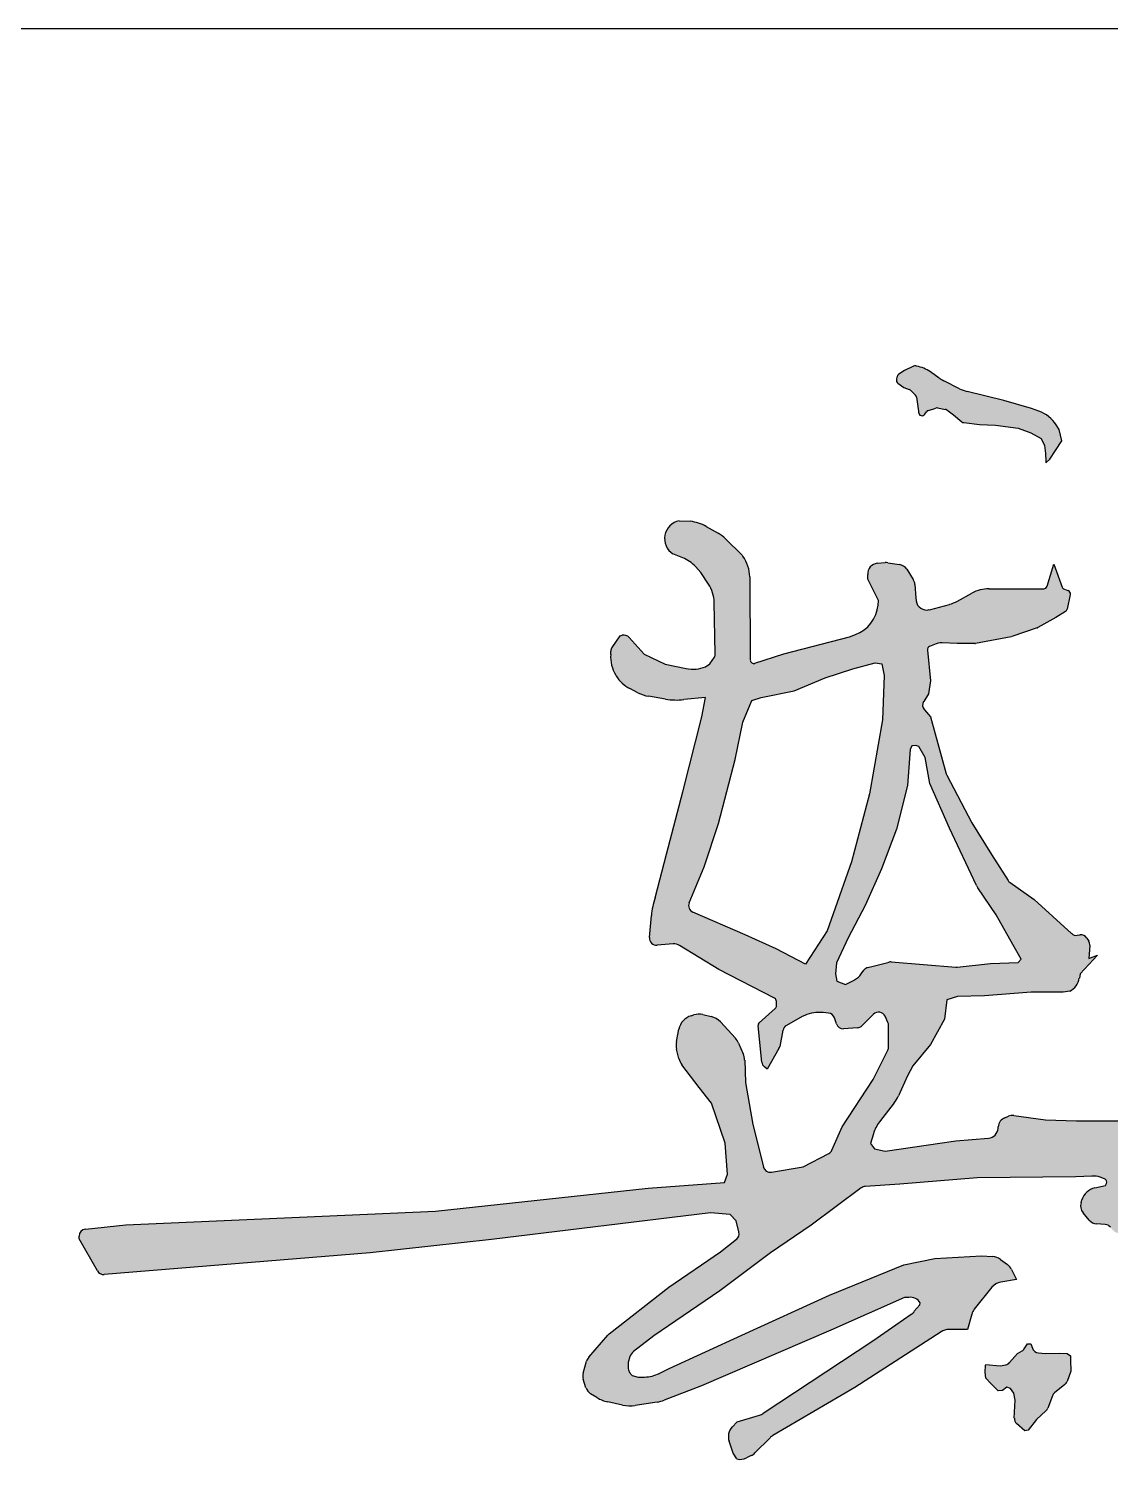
# Model space of a CAD drawing. Extents: x 1680110 to 4798266, y 269661 to 1249705.
# Drawn here: x 2473997 to 2475298, y 615714 to 617435 of the extents above; entities that cross this region are included whole.
import ezdxf

# ---------------------------------------------------------------- set-up
doc = ezdxf.new("R2010")
doc.units = 0
doc.header["$LTSCALE"] = 1000
doc.header["$MEASUREMENT"] = 0
doc.layers.add('图框', color=4, linetype='Continuous')
doc.layers.add('签名', color=7, linetype='Continuous')

msp = doc.modelspace()

# ---------------------------------------------------------------- hatches: boundary and pattern name
at = {"layer": '签名'}
h = msp.add_hatch(color=4, dxfattribs=at)
h.paths.add_polyline_path([(2475159.7, 616958), (2475186.8, 616954.4), (2475201.9, 616948.7), (2475214.4, 616941.9), (2475218.6, 616933.6), (2475219.6, 616923.7), (2475220.1, 616914.8), (2475220.1, 616912.8), (2475224.8, 616916.9), (2475231.6, 616927.3), (2475239.4, 616939.3), (2475236.3, 616952.8), (2475232.6, 616958.3, 0.161293), (2475211.6, 616974.7), (2475202.9, 616977.8), (2475169.6, 616987.7), (2475125.3, 616998.5, -0.055927), (2475116.4, 617001.8), (2475097.4, 617011.3, -0.036786), (2475092, 617014.5), (2475081.4, 617021.9, 0.116967), (2475063.1, 617029.2, 0.125161), (2475061.1, 617028.8), (2475050.1, 617023.8, 0.089225), (2475048.9, 617022.9, -0.045924), (2475049.5, 617023.4), (2475042.9, 617018.9, 0.195275), (2475041.1, 617016.2), (2475040.4, 617012.8, 0.293872), (2475042.1, 617008.5), (2475049.2, 617003.3), (2475056.5, 617000.7), (2475064.4, 616992.9), (2475067, 616974.3, 0.040442), (2475067, 616973.6, 0.74192), (2475074.7, 616971.3), (2475077.4, 616975.2), (2475088.8, 616978.9), (2475100.3, 616976.8), (2475109.2, 616970.5), (2475119.1, 616962, 0.146226), (2475121.4, 616961), (2475140.4, 616958.6)])
h.paths.add_polyline_path([(2475475, 616497.4, -0.224051), (2475483, 616481.1), (2475483.4, 616444.6, 0.252735), (2475493.2, 616426.9), (2475501.9, 616421.3), (2475510.2, 616422.2, 0.405395), (2475529.3, 616444.8), (2475527.9, 616465.7), (2475544, 616470.4), (2475548.6, 616472.7), (2475533, 616481.3), (2475530.2, 616492.8), (2475530.6, 616513.8, 0.116113), (2475528.6, 616523.3), (2475518, 616545.8, 0.062977), (2475515.2, 616550.3), (2475502.8, 616565.2, 0.230474), (2475485.9, 616572.8), (2475470.1, 616572.4), (2475465.1, 616571.1, 0.141943), (2475455, 616565), (2475441.3, 616550.4, 0.175293), (2475435.7, 616537.1), (2475435.5, 616534.4), (2475437.2, 616526.9), (2475438.4, 616526.9)])
h.paths.add_polyline_path([(2475441.5, 616310.5, 0.097987), (2475439.4, 616318.5), (2475433.4, 616331, 0.115547), (2475427.3, 616338.5), (2475404.6, 616356.3), (2475378.8, 616368.7), (2475366.5, 616368.9), (2475355.6, 616362.9), (2475345.6, 616343), (2475354.1, 616326.5, 0.112428), (2475360.3, 616319.3), (2475373, 616309.7), (2475384.2, 616302.6, -0.190711), (2475393.4, 616289.9), (2475402.7, 616253.6, -0.218827), (2475399.5, 616236.2), (2475384.7, 616215), (2475389.3, 616208.2, 0.115033), (2475396.5, 616201.8), (2475409.1, 616194.7, 0.14431), (2475420.8, 616192.1), (2475427.1, 616192.5), (2475434.2, 616208.3, 0.064737), (2475435.9, 616213.5), (2475442.6, 616253.1, 0.042109), (2475442.9, 616256.7), (2475442.9, 616285.6)])
h.paths.add_polyline_path([(2475243.1, 615804.6, 0.133698), (2475245.7, 615808.2), (2475250.2, 615820.5), (2475249.8, 615834), (2475249.8, 615839.1), (2475245.6, 615841.6), (2475236.3, 615842.1), (2475219.1, 615841.8), (2475211.2, 615842.6, -0.296761), (2475204, 615848.4), (2475202.2, 615853.6), (2475198.1, 615853.6), (2475194.2, 615847.6, -0.111035), (2475191.5, 615845), (2475186.1, 615841.6), (2475176.4, 615830.9, -0.159662), (2475171.8, 615828.3), (2475165, 615826.9), (2475147.8, 615828.4), (2475147.6, 615827.5), (2475147.2, 615819.2), (2475148, 615812.2), (2475153.9, 615805.9), (2475162.9, 615796.9), (2475168, 615797.3), (2475173.1, 615801.2), (2475177.4, 615799.7), (2475181.7, 615794.2), (2475183.3, 615785.6), (2475182.2, 615764.2, 0.22558), (2475185, 615757.5), (2475194.7, 615748.8), (2475199, 615749.5), (2475208.8, 615762.5), (2475220.2, 615772.7, 0.121444), (2475222.5, 615776.1), (2475228, 615790.8, -0.134274), (2475230.6, 615794.5)])
h = msp.add_hatch(color=4, dxfattribs=at)
h.paths.add_polyline_path([(2475635.4, 616277.8, -0.231178), (2475637.4, 616281), (2475676, 616304.7), (2475713.1, 616324.3, -0.274551), (2475717.5, 616324), (2475722.4, 616320.7, -0.290357), (2475724.3, 616316.6), (2475720.9, 616293.9, -0.282713), (2475718.1, 616290.5), (2475709.4, 616287.6, 0.12974), (2475691.3, 616275.7), (2475690.2, 616272.8), (2475688.8, 616262.1, 0.07073), (2475689.8, 616250.2), (2475691.3, 616243.3, 0.118418), (2475700.1, 616225.5), (2475729.9, 616189.8), (2475754.7, 616160.8), (2475764, 616149.7, -0.191696), (2475765, 616146.7), (2475764.4, 616136.9, 0.465128), (2475769.1, 616132.4), (2475811.7, 616137), (2475867.1, 616149.4, 0.44834), (2475870.2, 616155), (2475868.8, 616159.2), (2475861.8, 616166.7), (2475857.4, 616172, -0.157491), (2475854.5, 616179.2), (2475854.2, 616183.9, -0.24693), (2475859.1, 616194.7), (2475859.3, 616194.9, 0.440579), (2475860.7, 616213.7), (2475845.8, 616229.5), (2475828.1, 616241.4, -0.170294), (2475823, 616248.2), (2475820.2, 616257.4, -0.102372), (2475819.7, 616262.5), (2475821.2, 616277.3, -0.373734), (2475833.4, 616288.7), (2475833.7, 616288.7, 0.254103), (2475844.2, 616294.9), (2475850.9, 616306.4), (2475852.3, 616304.6), (2475855.2, 616291.6), (2475856, 616288.7, 0.331647), (2475867.8, 616279.1), (2475869.8, 616279), (2475878.5, 616279, 0.263355), (2475889.4, 616285.2), (2475890.2, 616286.4), (2475892.4, 616299.1, -0.184975), (2475897, 616306.9), (2475902.1, 616310.9, -0.149598), (2475909.1, 616313.7), (2475931.6, 616315.4), (2475979.5, 616314.4), (2475996.5, 616309.9), (2476012.9, 616303.4), (2476026.4, 616294.9), (2476043.9, 616275.5), (2476071.5, 616247.5), (2476080.5, 616236.6), (2476082, 616221.6), (2476086.5, 616207.2), (2476091.5, 616155.7), (2476088, 616134.3), (2476069.5, 616132.8), (2476066.5, 616122.8), (2476062.5, 616109.8), (2476047.1, 616095.9), (2476036.6, 616076.9), (2476021.1, 616058.5), (2476010.6, 616055), (2476002.7, 616065.5), (2475996.7, 616069.5), (2475980.2, 616067.5), (2475978.1, 616056.9), (2475955.1, 616051.4), (2475897.2, 616046.9), (2475886.8, 616042.9), (2475896.9, 616014.6), (2475900.9, 615983.5), (2475913.5, 615947.9), (2475965.9, 615837), (2475978.6, 615810.2), (2475979.9, 615786), (2475940.4, 615769.4), (2475919.9, 615782.1), (2475893.1, 615844.6), (2475869.1, 615900.2, 0.119239), (2475857.1, 615916.2), (2475843.3, 615927.5), (2475830.6, 615939), (2475830.9, 615943.4, 0.267055), (2475812.7, 615981.7), (2475800.2, 615990.3), (2475786.2, 616014.4), (2475774.1, 616028.4), (2475772, 616029.9, 0.225942), (2475761.3, 616031.8), (2475739.2, 616025.7, -0.047725), (2475736.8, 616025.3), (2475635.6, 616017.4), (2475562.3, 616015.7), (2475552.5, 616014.2), (2475553.5, 616017.5, -0.302854), (2475564.6, 616026.4), (2475666.7, 616035.4), (2475740, 616046.2, 0.079622), (2475743.8, 616047.4), (2475755.6, 616053.3, 0.447831), (2475758.9, 616065.5), (2475752, 616076.1, 0.101957), (2475749.6, 616078.6), (2475739, 616085.6), (2475711.9, 616082.6), (2475592.4, 616072.6), (2475564.3, 616072.6), (2475531.2, 616067.6), (2475517.1, 616062.5), (2475507.1, 616048.5), (2475506.2, 615936.2, -0.1506), (2475498.6, 615912.3), (2475497, 615910.1), (2475490, 615896.7, -0.07539), (2475482.4, 615886.4), (2475470.3, 615874.3, -0.258442), (2475462.3, 615872), (2475456.8, 615873.3, -0.172364), (2475452, 615876.3), (2475448.1, 615881.4, -0.116492), (2475446.5, 615884.9), (2475442.8, 615903), (2475440, 615979.6, 0.257654), (2475435.8, 615986.6), (2475430.6, 615989.7), (2475429.4, 616000.6, 0.137932), (2475427.7, 616004.9), (2475421.4, 616013.2, -0.130882), (2475419.7, 616017.2), (2475416.8, 616039.3, 0.375873), (2475408.3, 616046.6), (2475372, 616046.6, 0.153785), (2475367.1, 616045.1), (2475341.1, 616026.9), (2475331.1, 616020.7, 0.298099), (2475327.2, 616012.3), (2475328.3, 616009), (2475379.5, 616004.8, -0.449386), (2475383.3, 615999.7), (2475382.7, 615996.7), (2475328.7, 615996.7, 0.210128), (2475322.4, 615993.9), (2475317.2, 615988.3), (2475315, 615987.3, -0.340919), (2475299.9, 615991), (2475297.7, 615993.8, 0.210758), (2475291.6, 615997), (2475281, 615997.7, -0.201903), (2475272.2, 616002.2), (2475264.8, 616011, -0.259318), (2475262.4, 616023.1), (2475263.5, 616026.7, -0.264412), (2475279, 616040.9), (2475291.9, 616043.8), (2475292.9, 616046.1, 0.42547), (2475290.6, 616051.8), (2475285.5, 616053.8, 0.080244), (2475276.3, 616055.1), (2475256, 616054.4), (2475137.4, 616053), (2475044.5, 616045.3), (2475002.7, 616042.6, 0.145884), (2474998.1, 616040.9), (2474938, 615995.9), (2474888.8, 615962.9), (2474828.2, 615917.1), (2474748.7, 615863), (2474724.3, 615844.2, 0.151784), (2474720, 615838), (2474717.7, 615831), (2474717.7, 615825.3, 0.121298), (2474719.2, 615819.4), (2474722.8, 615815.2), (2474730, 615813.3), (2474737.6, 615813.5, 0.108689), (2474755.3, 615817.8), (2474767.3, 615823.7), (2474854.6, 615863.8), (2474959.8, 615911.9), (2475049.2, 615948.3), (2475086.6, 615956.1), (2475142.6, 615959.1), (2475156.1, 615958.3, -0.148728), (2475165.4, 615955), (2475173.8, 615948.7, -0.11645), (2475178.8, 615942.7), (2475184.9, 615930.6), (2475165.9, 615927.6, 0.187953), (2475155.2, 615921.5), (2475134, 615895, 0.102525), (2475130.9, 615888.9), (2475125.9, 615870.6), (2475103.4, 615870.6, 0.144191), (2475094.2, 615867.9), (2474990.2, 615800.9), (2474891.8, 615743.1, 0.063491), (2474888.4, 615740.4), (2474870.3, 615722.3, -0.080592), (2474865.9, 615719.1), (2474860.2, 615716.3, -0.178905), (2474848.5, 615715), (2474844.1, 615722.1), (2474839.3, 615736.2, -0.27945), (2474842.9, 615753.4), (2474848.7, 615759.6), (2474875.8, 615767.8, 0.073381), (2474880.2, 615769.9), (2475011.9, 615856.9), (2475058.1, 615889, 0.06755), (2475061.5, 615892.1), (2475068.5, 615900.5), (2475068.9, 615902.8, 0.305341), (2475055.5, 615909.3), (2475050.2, 615909), (2474961.7, 615869.7), (2474806.2, 615802.8), (2474761.2, 615785.7, -0.052637), (2474752.6, 615783.4), (2474726.4, 615779.4, -0.090596), (2474711.1, 615779.8), (2474693.4, 615783.6, -0.085038), (2474680, 615788.9), (2474672.6, 615793.4, -0.181064), (2474667.1, 615800.4), (2474663.8, 615810.9, -0.147202), (2474663.7, 615818.2), (2474667.8, 615832.5, -0.109427), (2474670.4, 615837.3), (2474693.3, 615863.7, -0.048018), (2474695.1, 615865.4), (2474766.9, 615921.6), (2474828.8, 615963.9), (2474848, 615979.1, 0.298156), (2474851, 615987.9), (2474847.5, 616001.2), (2474840.6, 616009.1), (2474817, 616011), (2474553.3, 615978.7), (2474407.6, 615962.9), (2474087.5, 615936.8, -0.291644), (2474079.5, 615941.1), (2474057.6, 615979.6), (2474057.6, 615982.8, -0.383842), (2474065.2, 615991.2), (2474113.6, 615996.3), (2474486.2, 616013), (2474742, 616040.6), (2474833.5, 616047.5), (2474837.1, 616057.4), (2474834.4, 616094.5), (2474818.2, 616142.9), (2474803.4, 616161.5), (2474782.5, 616188.9, -0.101619), (2474778.8, 616196.6), (2474776.1, 616207.6, -0.109256), (2474775.8, 616216.8), (2474778.7, 616231.6, -0.280752), (2474793.5, 616247.9), (2474796.9, 616248.9, -0.126758), (2474807.5, 616249.3), (2474817.8, 616247, -0.15474), (2474828.9, 616240.5), (2474846.8, 616220.9, -0.081557), (2474850.5, 616215.1), (2474856.2, 616202.2, -0.093443), (2474858, 616194.6), (2474859, 616167.7), (2474867.7, 616117), (2474880.4, 616066.3, 0.390931), (2474890, 616059.9), (2474928.3, 616066.3), (2474959, 616082.2, 0.171134), (2474962.9, 616086.4), (2474975.3, 616114.5), (2475012.4, 616171.4), (2475030.1, 616206.6, 0.116513), (2475031, 616210.4), (2475031, 616236.3, 0.107138), (2475030.2, 616239.8), (2475026.8, 616247.3, 0.523435), (2475013, 616249.8), (2474999, 616235.8, -0.18265), (2474993.5, 616233.4), (2474976.9, 616232.3, -0.340063), (2474968.3, 616238.1), (2474965.9, 616245.3, 0.294066), (2474958.7, 616251), (2474952.2, 616251.7, 0.133568), (2474930.1, 616248.2), (2474927.1, 616246.8), (2474908.2, 616236.3, 0.220074), (2474904, 616230.5), (2474900.1, 616211, -0.080659), (2474899.2, 616208.5), (2474885, 616183.7), (2474881.6, 616186.4, -0.201849), (2474878.5, 616192.2), (2474874.1, 616235.9, -0.240558), (2474875.5, 616239.5), (2474894.7, 616256.6, 0.21433), (2474896.1, 616259.8), (2474896.1, 616265.2, 0.280337), (2474893.8, 616269), (2474826.9, 616303.6), (2474779.7, 616332.4, 0.156534), (2474772.1, 616334.2), (2474752.7, 616332.8, -0.46076), (2474743.6, 616341.9), (2474745.8, 616368.3, -0.064651), (2474750.4, 616389.7), (2474764, 616442.2), (2474783.5, 616517), (2474806.5, 616607.2), (2474811, 616630.6), (2474784.9, 616628, -0.064936), (2474762.9, 616628.6), (2474742.3, 616632, -0.080775), (2474729.4, 616636.3), (2474720, 616641.2, -0.135752), (2474703.4, 616656.7), (2474702.9, 616657.5, -0.154043), (2474696.8, 616682.3), (2474697, 616686.3, -0.136703), (2474698.5, 616690.6), (2474708.3, 616704.7), (2474710.6, 616705.3, -0.279334), (2474719, 616702.8), (2474737, 616682.7), (2474762.5, 616670.4), (2474787.6, 616665.4, 0.141167), (2474811, 616667.3), (2474815.9, 616670.8), (2474821.7, 616679.2, 0.122029), (2474822.6, 616683.2), (2474821.3, 616744.7, 0.13949), (2474814.4, 616766.9), (2474805.4, 616780.8), (2474798.6, 616788, 0.109197), (2474783.5, 616798.3), (2474771.6, 616803.1, -0.674227), (2474779.2, 616843), (2474792.7, 616842.4, -0.092395), (2474811.7, 616836.2), (2474825.9, 616828.2, -0.067551), (2474835, 616821.2), (2474854.8, 616801.5), (2474855.7, 616800.2, -0.157847), (2474864, 616775.4), (2474864.7, 616675.6, 0.507739), (2474870.2, 616671.6), (2474905, 616683), (2474984.1, 616703.5), (2474991.1, 616706.2, 0.285141), (2475018.4, 616741.7), (2475019, 616747.3), (2475006.2, 616772.7), (2475005.9, 616778.4, -0.404917), (2475017.5, 616791.9), (2475027, 616792.7, -0.059906), (2475030, 616792.6), (2475044, 616790.6, -0.217925), (2475052.9, 616784.8), (2475060.7, 616772.3, -0.127757), (2475062.7, 616766.2), (2475063.6, 616750.5), (2475064.1, 616746.7, 0.45192), (2475080, 616736.1), (2475104.2, 616742.5, 0.061267), (2475113.8, 616746.4), (2475131.2, 616756, -0.126968), (2475151.8, 616761.3), (2475217.5, 616761.3, 0.329734), (2475221.6, 616764.3), (2475229.7, 616790.9), (2475239.7, 616763.2, 0.229531), (2475242.4, 616760.6), (2475246.7, 616759.2, -0.382276), (2475249.5, 616754.3), (2475245.7, 616736.7, -0.203047), (2475243.8, 616734), (2475232.2, 616726.7), (2475210, 616714.4), (2475178.7, 616703.7), (2475135, 616695.5), (2475113.6, 616695.5), (2475095.4, 616696.1, 0.112418), (2475086.1, 616694.4), (2475080.2, 616691.8, 0.326044), (2475077.7, 616687.4), (2475081.5, 616650.7), (2475079, 616635.1), (2475073.2, 616625.6, 0.328096), (2475074, 616615.6), (2475081.5, 616607.1), (2475100.3, 616538.7, 0.053255), (2475101, 616537), (2475130.9, 616479.9), (2475154.6, 616441.8), (2475174.7, 616410.3, 0.098742), (2475177, 616407.9), (2475205.9, 616387.8), (2475251.1, 616346.7, 0.218816), (2475257.9, 616344.6), (2475261.2, 616345, -0.291918), (2475269.4, 616341.1), (2475271.7, 616337.5, -0.158896), (2475272.9, 616332.4), (2475271.8, 616316.7), (2475282.3, 616320.7), (2475261.3, 616298.3), (2475260.4, 616293, -0.240188), (2475248.9, 616277.5), (2475241, 616276.4), (2475202.5, 616276.4), (2475146.2, 616271.8), (2475113.8, 616270.9), (2475100.9, 616267.2), (2475098.1, 616243.9), (2475081.5, 616213.4), (2475060.2, 616187.6), (2475053.8, 616175.6), (2475042.9, 616151.6, -0.059303), (2475037.7, 616143), (2475020, 616120.3, 0.096023), (2475012.7, 616105.8), (2475009.4, 616094.4), (2475014, 616087.9), (2475027, 616085.2), (2475111.7, 616097.3), (2475151.1, 616100.7, 0.368288), (2475162.7, 616112.5), (2475162.8, 616114.4, -0.287337), (2475170.8, 616125.3), (2475175.1, 616127, -0.1299), (2475181.5, 616127.8), (2475219.8, 616122.6), (2475257.1, 616121.5), (2475311.5, 616121.5, -0.061275), (2475314.5, 616121.1), (2475322.5, 616119.2, -0.265952), (2475331.7, 616110.4), (2475334.8, 616099.8), (2475339.1, 616085.3, 0.385739), (2475353.7, 616076.4), (2475364.5, 616078.4, 0.134429), (2475370.6, 616081.4), (2475387.3, 616096.2, 0.361907), (2475389.8, 616112.3), (2475385.5, 616119.5), (2475384.1, 616131.4, -0.367837), (2475393.3, 616145.2), (2475404.4, 616148.3, -0.157947), (2475412.2, 616148.1), (2475415, 616147.1, -0.191883), (2475422, 616140.8), (2475424.9, 616135), (2475430.1, 616117.4), (2475430.7, 616110.6, 0.175535), (2475434.4, 616102.7), (2475439.4, 616097.7), (2475458.6, 616096.8, 0.100406), (2475463.6, 616097.6), (2475473.8, 616101.3, 0.271742), (2475482, 616111.3), (2475487.1, 616143.3), (2475502.6, 616204.3), (2475518.5, 616254.6), (2475533.7, 616291.3), (2475537.8, 616288.2), (2475538.9, 616279.9), (2475532.7, 616236.4), (2475521.3, 616193), (2475513, 616152.6), (2475508.8, 616124.6), (2475508.8, 616106, 0.280775), (2475522, 616107.5), (2475525.4, 616110.1), (2475571, 616118.4), (2475707.4, 616123.4, 0.384258), (2475711.5, 616127.4), (2475712.1, 616137.4, 0.192772), (2475711.2, 616140.4), (2475681.2, 616176.4), (2475659.6, 616197.9, -0.038185), (2475655.4, 616202.8), (2475642.3, 616220.7, -0.150784), (2475634.1, 616244.3), (2475633.5, 616261.3)])
h.paths.add_polyline_path([(2475022.7, 616671), (2475025.7, 616657.1), (2475023.5, 616603.7), (2475008.1, 616514.5), (2474986.5, 616432.9), (2474957.2, 616349.8), (2474931.1, 616309.8), (2474895.6, 616328.3), (2474858.7, 616345.2), (2474795.6, 616372.6, -0.411776), (2474791.1, 616383.8), (2474809.4, 616426.8), (2474826.3, 616479.1), (2474846.4, 616556), (2474855.6, 616600.7), (2474866.4, 616626.8), (2474877.6, 616630.7), (2474917.3, 616638.5), (2474954.7, 616654.1), (2474987.8, 616665), (2475014.8, 616672.2)], flags=16)
h.paths.add_polyline_path([(2475063.7, 616572.8), (2475067.4, 616571.7), (2475074.9, 616558.5), (2475080.7, 616527.2), (2475104.1, 616473.6), (2475136.7, 616404.4, 0.039662), (2475138.4, 616401.5), (2475160.3, 616369.4), (2475180.4, 616333.4), (2475190.5, 616315.9), (2475186.8, 616312.1), (2475153.4, 616310.6), (2475112.6, 616306.2), (2475034.2, 616312.6, 0.081589), (2475031.5, 616312.3), (2475006.2, 616306, 0.183834), (2475001.3, 616302.6), (2474998.2, 616298.1, -0.12786), (2474990.2, 616291.1), (2474979.2, 616285.6), (2474968.6, 616289.3), (2474967.2, 616298.3), (2474968.3, 616311.3), (2474982.3, 616341.5), (2475002.8, 616380.3), (2475022.3, 616424.6), (2475040.6, 616472.1), (2475053.6, 616524.9), (2475056.8, 616568.1), (2475058.9, 616572.3)], flags=16)
h.paths.add_polyline_path([(2475903.2, 616263.4), (2475911, 616271), (2475915.9, 616275.3, -0.191823), (2475924.8, 616278.4), (2475945.9, 616277.4), (2475959.5, 616275, -0.10674), (2475964.5, 616272.9), (2475990.2, 616255.3), (2476015.5, 616237.7, -0.07439), (2476018.2, 616235.1), (2476035.8, 616212.7, -0.129106), (2476044.4, 616192.9), (2476047.1, 616175.8, -0.195793), (2476039.6, 616144.6), (2476035.1, 616138.2), (2476029.3, 616128.9), (2476010, 616113.2), (2476000.1, 616107.9), (2475994.3, 616109.1), (2475987.9, 616119), (2475980.3, 616127.7), (2475978.6, 616142.3), (2475978.6, 616157.4), (2475976.8, 616169.7), (2475969.8, 616180.2), (2475962.8, 616184.8), (2475954.1, 616185.4), (2475943.6, 616194.7), (2475935.4, 616206.4), (2475927.9, 616226.2), (2475922, 616236.6), (2475912.7, 616248.3), (2475904.5, 616255.3), (2475902.1, 616257.6)], flags=16)
h.paths.add_polyline_path([(2475875.8, 616188), (2475877.6, 616190.1), (2475877.9, 616190.1), (2475894.2, 616191.6), (2475901.6, 616187.9, -0.319194), (2475903.9, 616183.5), (2475902.8, 616175.3), (2475903.8, 616174.3, 0.170609), (2475911.2, 616170.3), (2475916.2, 616169.6), (2475922, 616168.3, -0.270894), (2475925.2, 616165.4), (2475925.9, 616163.1), (2475925.2, 616156.3), (2475924.8, 616154.2, -0.35173), (2475920.7, 616150.8), (2475906.4, 616150.5), (2475892.9, 616152.1, -0.28734), (2475889.4, 616154.9), (2475888, 616158.8, 0.155831), (2475886.5, 616160.8, 0.184917), (2475883.7, 616162.1), (2475879.7, 616162.4), (2475875.8, 616168.5), (2475875.8, 616179)], flags=16)
h.paths.add_polyline_path([(2475800.3, 616081.5), (2475810.3, 616092.1), (2475819.5, 616098), (2475826.7, 616101.8, -0.109091), (2475832, 616103.2), (2475838.8, 616103.5), (2475858.5, 616101.2), (2475867.7, 616100.1, 0.069308), (2475871.2, 616100.1), (2475877.9, 616101.2, 0.13629), (2475884.1, 616104), (2475890.9, 616109.6, -0.117467), (2475896.2, 616112.2), (2475904.9, 616114.2, -0.049761), (2475907.4, 616114.6), (2475921.1, 616114.9, -0.063156), (2475924.2, 616114.6), (2475938.7, 616111.3), (2475940.1, 616110.8, -0.311276), (2475948.3, 616098.9), (2475948.3, 616098), (2475943.8, 616088.4), (2475935.8, 616077.6, -0.162986), (2475929.1, 616073), (2475925.4, 616071.9), (2475905.7, 616071.5), (2475897.9, 616071.5, 0.140475), (2475891.1, 616069.5), (2475883.2, 616064.6), (2475878.7, 616062.3), (2475872.2, 616060.9), (2475870.3, 616061.2, -0.312011), (2475859.9, 616070.1), (2475857.8, 616071.6), (2475853, 616070.1), (2475847.9, 616059.1), (2475844.7, 616054.5), (2475841.4, 616052.6, -0.174687), (2475832.9, 616051.2), (2475827.3, 616052.2), (2475820, 616056.6, -0.082204), (2475816.8, 616059.3), (2475813.1, 616063.7), (2475803.9, 616073.3), (2475799.8, 616077.9)], flags=16)
h.paths.add_polyline_path([(2475831.4, 616026.7), (2475834.5, 616028.3, 0.21493), (2475842.7, 616034.9), (2475845.2, 616039.7), (2475847.2, 616043.3), (2475850.6, 616043.3), (2475856.1, 616042.1), (2475858.5, 616038.4, 0.120194), (2475862.8, 616034.2), (2475864.5, 616033.2), (2475870.4, 616027.6), (2475877.1, 616023.2, -0.198061), (2475882.6, 616015.2), (2475884.4, 616006.7), (2475884.9, 615992.1, -0.06461), (2475884.6, 615988.8), (2475884.4, 615988, -0.302829), (2475877.6, 615981.5), (2475876.5, 615981.3, -0.052243), (2475873.9, 615981.1), (2475864.1, 615981.5), (2475856.3, 615982.1), (2475853.1, 615985.3), (2475851.9, 615988.8), (2475851.7, 615997.2, 0.37754), (2475845.4, 616006.5), (2475842.6, 616011.9), (2475841.6, 616014.3), (2475839, 616015.9), (2475835.2, 616016.7), (2475831.7, 616019.5), (2475830.7, 616024)], flags=16)

# ---------------------------------------------------------------- linework, layer by layer
at = {"layer": '图框', "color": 0}
msp.add_line((2466818.2, 617434.7), (2478174.2, 617434.7), dxfattribs=at)
at = {"layer": '签名', "color": 4}
for p, q in [((2475061.1, 617028.8, -2124.5), (2475050.1, 617023.8, -2124.5)), ((2475064.6, 617028.9, -2124.5), (2475063.6, 617029.1, -2124.5)), ((2475041.1, 617016.2, -2124.5), (2475040.4, 617012.8, -2124.5)), ((2475049.5, 617023.4, -2124.5), (2475042.9, 617018.9, -2124.5)), ((2475092, 617014.5, -2124.5), (2475081.4, 617021.9, -2124.5)), ((2475116.4, 617001.8, -2124.5), (2475097.4, 617011.3, -2124.5)), ((2475042.1, 617008.5, -2124.5), (2475049.2, 617003.3, -2124.5)), ((2475049.2, 617003.3, -2124.5), (2475055.6, 617001, -2124.5)), ((2475057.2, 617000, -2124.5), (2475063.4, 616993.9, -2124.5)), ((2475169.6, 616987.7, -2124.5), (2475125.3, 616998.5, -2124.5)), ((2475064.6, 616991.5, -2124.5), (2475067, 616974.7, -2124.5)), ((2475078.8, 616975.7, -2124.5), (2475087.8, 616978.5, -2124.5)), ((2475089.9, 616978.7, -2124.5), (2475099.4, 616976.9, -2124.5)), ((2475101.1, 616976.2, -2124.5), (2475109.2, 616970.5, -2124.5)), ((2475202.9, 616977.8, -2124.5), (2475169.6, 616987.7, -2124.5)), ((2475211.6, 616974.7, -2124.5), (2475202.9, 616977.8, -2124.5)), ((2475067, 616974.7, -2124.5), (2475067, 616973.6, -2124.5)), ((2475074.7, 616971.3, -2124.5), (2475076.6, 616974, -2124.5)), ((2475109.2, 616970.5, -2124.5), (2475119.1, 616962, -2124.5)), ((2475121.4, 616961, -2124.5), (2475140.4, 616958.6, -2124.5)), ((2475140.4, 616958.6, -2124.5), (2475159.7, 616958, -2124.5)), ((2475159.7, 616958, -2124.5), (2475186.8, 616954.4, -2124.5)), ((2475186.8, 616954.4, -2124.5), (2475201.9, 616948.7, -2124.5)), ((2475201.9, 616948.7, -2124.5), (2475214.4, 616941.9, -2124.5)), ((2475214.4, 616941.9, -2124.5), (2475218.6, 616933.6, -2124.5)), ((2475236.3, 616952.8, -2124.5), (2475232.6, 616958.3, -2124.5)), ((2475239.4, 616939.3, -2124.5), (2475236.3, 616952.8, -2124.5)), ((2475218.6, 616933.6, -2124.5), (2475219.6, 616923.7, -2124.5)), ((2475224.8, 616916.9, -2124.5), (2475231.6, 616927.3, -2124.5)), ((2475231.6, 616927.3, -2124.5), (2475239.4, 616939.3, -2124.5)), ((2475219.6, 616923.7, -2124.5), (2475220.1, 616914.8, -2124.5)), ((2475220.1, 616912.8, -2124.5), (2475224.8, 616916.9, -2124.5)), ((2475220.1, 616914.8, -2124.5), (2475220.1, 616912.8, -2124.5)), ((2474779.2, 616843, -2124.5), (2474792.7, 616842.4, -2124.5)), ((2474811.7, 616836.2, -2124.5), (2474825.9, 616828.2, -2124.5)), ((2474835, 616821.2, -2124.5), (2474854.8, 616801.5, -2124.5)), ((2474783.5, 616798.3, -2124.5), (2474771.6, 616803.1, -2124.5)), ((2474805.4, 616780.8, -2124.5), (2474798.6, 616788, -2124.5)), ((2474854.8, 616801.5, -2124.5), (2474855.7, 616800.2, -2124.5)), ((2475017.5, 616791.9, -2124.5), (2475027, 616792.7, -2124.5)), ((2475030, 616792.6, -2124.5), (2475044, 616790.6, -2124.5)), ((2475221.6, 616764.3, -2124.5), (2475229.7, 616790.9, -2124.5)), ((2475229.7, 616790.9, -2124.5), (2475239.7, 616763.2, -2124.5)), ((2474814.4, 616766.9, -2124.5), (2474805.4, 616780.8, -2124.5)), ((2474864, 616775.4, -2124.5), (2474864.7, 616675.6, -2124.5)), ((2475006.2, 616772.7, -2124.5), (2475005.9, 616778.4, -2124.5)), ((2475019, 616747.3, -2124.5), (2475006.2, 616772.7, -2124.5)), ((2475052.9, 616784.8, -2124.5), (2475060.7, 616772.3, -2124.5)), ((2475062.7, 616766.2, -2124.5), (2475063.6, 616750.5, -2124.5)), ((2475113.8, 616746.4, -2124.5), (2475131.2, 616756, -2124.5)), ((2475151.8, 616761.3, -2124.5), (2475217.5, 616761.3, -2124.5)), ((2475242.4, 616760.6, -2124.5), (2475246.7, 616759.2, -2124.5)), ((2475249.5, 616754.3, -2124.5), (2475245.7, 616736.7, -2124.5)), ((2474822.6, 616683.2, -2124.5), (2474821.3, 616744.7, -2124.5)), ((2475018.4, 616741.7, -2124.5), (2475019, 616747.3, -2124.5)), ((2475063.6, 616750.5, -2124.5), (2475064.1, 616746.7, -2124.5)), ((2475080, 616736.1, -2124.5), (2475104.2, 616742.5, -2124.5)), ((2475232.2, 616726.7, -2124.5), (2475210.3, 616714.6, -2124.5)), ((2475243.8, 616734, -2124.5), (2475232.2, 616726.7, -2124.5)), ((2474698.5, 616690.6, -2124.5), (2474708.3, 616704.7, -2124.5)), ((2474708.3, 616704.7, -2124.5), (2474710.6, 616705.3, -2124.5)), ((2474719, 616702.8, -2124.5), (2474737, 616682.7, -2124.5)), ((2474905, 616683, -2124.5), (2474984.1, 616703.5, -2124.5)), ((2474984.1, 616703.5, -2124.5), (2474991.1, 616706.2, -2124.5)), ((2475178.4, 616703.6, -2124.5), (2475135.4, 616695.5, -2124.5)), ((2475209.6, 616714.3, -2124.5), (2475179, 616703.8, -2124.5)), ((2474696.8, 616682.3, -2124.5), (2474697, 616686.3, -2124.5)), ((2475077.7, 616687.4, -2124.5), (2475081.5, 616650.7, -2124.5)), ((2475086.1, 616694.4, -2124.5), (2475080.2, 616691.8, -2124.5)), ((2475113.6, 616695.5, -2124.5), (2475095.4, 616696.1, -2124.5)), ((2475134.6, 616695.5, -2124.5), (2475113.6, 616695.5, -2124.5)), ((2474737, 616682.7, -2124.5), (2474762.5, 616670.4, -2124.5)), ((2474762.5, 616670.4, -2124.5), (2474787.6, 616665.4, -2124.5)), ((2474811, 616667.3, -2124.5), (2474815.9, 616670.8, -2124.5)), ((2474815.9, 616670.8, -2124.5), (2474821.7, 616679.2, -2124.5)), ((2474870.2, 616671.6, -2124.5), (2474905, 616683, -2124.5)), ((2474987.8, 616665, -2124.5), (2475014.8, 616672.2, -2124.5)), ((2475014.8, 616672.2, -2124.5), (2475022.7, 616671, -2124.5)), ((2475022.7, 616671, -2124.5), (2475025.7, 616657.1, -2124.5)), ((2474703.4, 616656.7, -2124.5), (2474702.9, 616657.5, -2124.5)), ((2474917.3, 616638.5, -2124.5), (2474954.7, 616654.1, -2124.5)), ((2474954.7, 616654.1, -2124.5), (2474987.8, 616665, -2124.5)), ((2475025.7, 616657.1, -2124.5), (2475023.5, 616603.7, -2124.5)), ((2475081.5, 616650.7, -2124.5), (2475079, 616635.1, -2124.5)), ((2474729.4, 616636.3, -2124.5), (2474720, 616641.2, -2124.5)), ((2474762.9, 616628.6, -2124.5), (2474742.3, 616632, -2124.5)), ((2474877.6, 616630.7, -2124.5), (2474917.3, 616638.5, -2124.5)), ((2475079, 616635.1, -2124.5), (2475073.2, 616625.6, -2124.5)), ((2474811, 616630.6, -2124.5), (2474784.9, 616628, -2124.5)), ((2474806.5, 616607.2, -2124.5), (2474811, 616630.6, -2124.5)), ((2474855.6, 616600.7, -2124.5), (2474866.4, 616626.8, -2124.5)), ((2474866.4, 616626.8, -2124.5), (2474877.6, 616630.7, -2124.5)), ((2475074, 616615.6, -2124.5), (2475081.5, 616607.1, -2124.5)), ((2474783.5, 616517, -2124.5), (2474806.5, 616607.2, -2124.5)), ((2474846.4, 616556, -2124.5), (2474855.6, 616600.7, -2124.5)), ((2475023.5, 616603.7, -2124.5), (2475008.1, 616514.5, -2124.5)), ((2475081.5, 616607.1, -2124.5), (2475100.3, 616538.7, -2124.5)), ((2475056.8, 616568.1, -2124.5), (2475053.6, 616524.9, -2124.5)), ((2475058.9, 616572.3, -2124.5), (2475056.8, 616568.1, -2124.5)), ((2475063.7, 616572.8, -2124.5), (2475058.9, 616572.3, -2124.5)), ((2475067.4, 616571.7, -2124.5), (2475063.7, 616572.8, -2124.5)), ((2475074.9, 616558.5, -2124.5), (2475067.4, 616571.7, -2124.5)), ((2474826.3, 616479.1, -2124.5), (2474846.4, 616556, -2124.5)), ((2475080.7, 616527.2, -2124.5), (2475074.9, 616558.5, -2124.5)), ((2475101, 616537, -2124.5), (2475130.9, 616479.9, -2124.5)), ((2474764, 616442.2, -2124.5), (2474783.5, 616517, -2124.5)), ((2475008.1, 616514.5, -2124.5), (2474986.5, 616432.9, -2124.5)), ((2475053.6, 616524.9, -2124.5), (2475040.6, 616472.1, -2124.5)), ((2475104.1, 616473.6, -2124.5), (2475080.7, 616527.2, -2124.5)), ((2474809.4, 616426.8, -2124.5), (2474826.3, 616479.1, -2124.5)), ((2475130.9, 616479.9, -2124.5), (2475154.6, 616441.8, -2124.5)), ((2475040.6, 616472.1, -2124.5), (2475022.3, 616424.6, -2124.5)), ((2475136.7, 616404.4, -2124.5), (2475104.1, 616473.6, -2124.5)), ((2474750.4, 616389.7, -2124.5), (2474764, 616442.2, -2124.5)), ((2474764, 616442.2, -2124.5), (2474764, 616442.2, -2124.5)), ((2474791.1, 616383.8, -2124.5), (2474809.4, 616426.8, -2124.5)), ((2474986.5, 616432.9, -2124.5), (2474957.2, 616349.8, -2124.5)), ((2475154.6, 616441.8, -2124.5), (2475174.7, 616410.3, -2124.5)), ((2475022.3, 616424.6, -2124.5), (2475002.8, 616380.3, -2124.5)), ((2475160.3, 616369.4, -2124.5), (2475138.4, 616401.5, -2124.5)), ((2475177, 616407.9, -2124.5), (2475205.9, 616387.8, -2124.5)), ((2475002.8, 616380.3, -2124.5), (2474982.3, 616341.5, -2124.5)), ((2475205.9, 616387.8, -2124.5), (2475251.1, 616346.7, -2124.5)), ((2474743.6, 616341.9, -2124.5), (2474745.8, 616368.3, -2124.5)), ((2474858.7, 616345.2, -2124.5), (2474795.6, 616372.6, -2124.5)), ((2475180.4, 616333.4, -2124.5), (2475160.3, 616369.4, -2124.5)), ((2474895.6, 616328.3, -2124.5), (2474858.7, 616345.2, -2124.5)), ((2474957.2, 616349.8, -2124.5), (2474931.1, 616309.8, -2124.5)), ((2474982.3, 616341.5, -2124.5), (2474968.3, 616311.3, -2124.5)), ((2475257.9, 616344.6, -2124.5), (2475261.2, 616345, -2124.5)), ((2475269.4, 616341.1, -2124.5), (2475271.7, 616337.5, -2124.5)), ((2474772.1, 616334.2, -2124.5), (2474752.7, 616332.8, -2124.5)), ((2474826.9, 616303.6, -2124.5), (2474779.7, 616332.4, -2124.5)), ((2474931.1, 616309.8, -2124.5), (2474895.6, 616328.3, -2124.5)), ((2475190.5, 616315.9, -2124.5), (2475180.4, 616333.4, -2124.5)), ((2475272.9, 616332.4, -2124.5), (2475271.8, 616316.7, -2124.5)), ((2474968.3, 616311.3, -2124.5), (2474967.2, 616298.3, -2124.5)), ((2475006.2, 616306, -2124.5), (2475031.5, 616312.3, -2124.5)), ((2475034.2, 616312.6, -2124.5), (2475111.9, 616306.3, -2124.5)), ((2475113.4, 616306.3, -2124.5), (2475153.4, 616310.6, -2124.5)), ((2475153.4, 616310.6, -2124.5), (2475186.8, 616312.1, -2124.5)), ((2475186.8, 616312.1, -2124.5), (2475190.5, 616315.9, -2124.5)), ((2475282.3, 616320.7, -2124.5), (2475261.3, 616298.3, -2124.5)), ((2475271.8, 616316.7, -2124.5), (2475282.3, 616320.7, -2124.5)), ((2474893.8, 616269, -2124.5), (2474826.9, 616303.6, -2124.5)), ((2474967.2, 616298.3, -2124.5), (2474968.6, 616289.3, -2124.5)), ((2474968.6, 616289.3, -2124.5), (2474979.2, 616285.6, -2124.5)), ((2474979.2, 616285.6, -2124.5), (2474990.2, 616291.1, -2124.5)), ((2474998.2, 616298.1, -2124.5), (2475001.3, 616302.6, -2124.5)), ((2475261.3, 616298.3, -2124.5), (2475260.4, 616293, -2124.5)), ((2475113.8, 616270.9, -2124.5), (2475100.9, 616267.2, -2124.5)), ((2475146.2, 616271.8, -2124.5), (2475113.8, 616270.9, -2124.5)), ((2475202.5, 616276.4, -2124.5), (2475146.2, 616271.8, -2124.5)), ((2475241, 616276.4, -2124.5), (2475202.5, 616276.4, -2124.5)), ((2475248.9, 616277.5, -2124.5), (2475241, 616276.4, -2124.5)), ((2474875.5, 616239.5, -2124.5), (2474894.7, 616256.6, -2124.5)), ((2474896.1, 616259.8, -2124.5), (2474896.1, 616265.2, -2124.5)), ((2475100.9, 616267.2, -2124.5), (2475098.1, 616243.9, -2124.5)), ((2474793.5, 616247.9, -2124.5), (2474796.9, 616248.9, -2124.5)), ((2474807.5, 616249.3, -2124.5), (2474817.8, 616247, -2124.5)), ((2474828.9, 616240.5, -2124.5), (2474846.8, 616220.9, -2124.5)), ((2474878.5, 616192.2, -2124.5), (2474874.1, 616235.9, -2124.5)), ((2474927.1, 616246.8, -2124.5), (2474908.2, 616236.3, -2124.5)), ((2474930.1, 616248.2, -2124.5), (2474927.1, 616246.8, -2124.5)), ((2474958.7, 616251, -2124.5), (2474952.2, 616251.7, -2124.5)), ((2474968.3, 616238.1, -2124.5), (2474965.9, 616245.3, -2124.5)), ((2475013, 616249.8, -2124.5), (2474999, 616235.8, -2124.5)), ((2475030.2, 616239.8, -2124.5), (2475026.8, 616247.3, -2124.5)), ((2475031, 616210.4, -2124.5), (2475031, 616236.3, -2124.5)), ((2475098.1, 616243.9, -2124.5), (2475081.5, 616213.4, -2124.5)), ((2474775.8, 616216.8, -2124.5), (2474778.7, 616231.6, -2124.5)), ((2474904, 616230.5, -2124.5), (2474900.1, 616211, -2124.5)), ((2474993.5, 616233.4, -2124.5), (2474976.9, 616232.3, -2124.5)), ((2474778.8, 616196.6, -2124.5), (2474776.1, 616207.6, -2124.5)), ((2474850.5, 616215.1, -2124.5), (2474856.2, 616202.2, -2124.5)), ((2474899.2, 616208.5, -2124.5), (2474885, 616183.7, -2124.5)), ((2475012.4, 616171.4, -2124.5), (2475030.1, 616206.6, -2124.5)), ((2475081.5, 616213.4, -2124.5), (2475060.2, 616187.6, -2124.5)), ((2474803.4, 616161.5, -2124.5), (2474782.5, 616188.9, -2124.5)), ((2474858, 616194.6, -2124.5), (2474859, 616167.7, -2124.5)), ((2474885, 616183.7, -2124.5), (2474881.6, 616186.4, -2124.5)), ((2475060.2, 616187.6, -2124.5), (2475053.8, 616175.6, -2124.5)), ((2474859, 616167.7, -2124.5), (2474867.7, 616117, -2124.5)), ((2474975.3, 616114.5, -2124.5), (2475012.4, 616171.4, -2124.5)), ((2475053.8, 616175.6, -2124.5), (2475042.9, 616151.6, -2124.5)), ((2474818.2, 616142.9, -2124.5), (2474803.4, 616161.5, -2124.5)), ((2474834.4, 616094.5, -2124.5), (2474818.2, 616142.9, -2124.5)), ((2475037.7, 616143, -2124.5), (2475020, 616120.3, -2124.5)), ((2474867.7, 616117, -2124.5), (2474880.4, 616066.3, -2124.5)), ((2475170.8, 616125.3, -2124.5), (2475175.1, 616127, -2124.5)), ((2475181.5, 616127.8, -2124.5), (2475219.8, 616122.6, -2124.5)), ((2475219.8, 616122.6, -2124.5), (2475257.1, 616121.5, -2124.5)), ((2475257.1, 616121.5, -2124.5), (2475311.5, 616121.5, -2124.5)), ((2474962.9, 616086.4, -2124.5), (2474975.3, 616114.5, -2124.5)), ((2475012.7, 616105.8, -2124.5), (2475009.4, 616094.4, -2124.5)), ((2475111.7, 616097.3, -2124.5), (2475151.1, 616100.7, -2124.5)), ((2475162.7, 616112.5, -2124.5), (2475162.8, 616114.4, -2124.5)), ((2474837.1, 616057.4, -2124.5), (2474834.4, 616094.5, -2124.5)), ((2474928.3, 616066.3, -2124.5), (2474959, 616082.2, -2124.5)), ((2475009.4, 616094.4, -2124.5), (2475014, 616087.9, -2124.5)), ((2475014, 616087.9, -2124.5), (2475027, 616085.2, -2124.5)), ((2475027, 616085.2, -2124.5), (2475111.7, 616097.3, -2124.5)), ((2474890, 616059.9, -2124.5), (2474928.3, 616066.3, -2124.5)), ((2474742, 616040.6, -2124.5), (2474833.5, 616047.5, -2124.5)), ((2474833.5, 616047.5, -2124.5), (2474837.1, 616057.4, -2124.5)), ((2475137.4, 616053, -2124.5), (2475044.5, 616045.3, -2124.5)), ((2475256, 616054.4, -2124.5), (2475137.4, 616053, -2124.5)), ((2475275.5, 616055.1, -2124.5), (2475256, 616054.4, -2124.5)), ((2475290.6, 616051.8, -2124.5), (2475285.5, 616053.8, -2124.5)), ((2474486.2, 616013, -2124.5), (2474742, 616040.6, -2124.5)), ((2474998.1, 616040.9, -2124.5), (2474938, 615995.9, -2124.5)), ((2475044.5, 616045.3, -2124.5), (2475002.7, 616042.6, -2124.5)), ((2475279, 616040.9, -2124.5), (2475291.9, 616043.8, -2124.5)), ((2475291.9, 616043.8, -2124.5), (2475292.9, 616046.1, -2124.5)), ((2474113.6, 615996.3, -2124.5), (2474486.2, 616013, -2124.5)), ((2475262.4, 616023.1, -2124.5), (2475263.5, 616026.7, -2124.5)), ((2474065.2, 615991.2, -2124.5), (2474113.6, 615996.3, -2124.5)), ((2474817, 616011, -2124.5), (2474553.3, 615978.7, -2124.5)), ((2474840.6, 616009.1, -2124.5), (2474817, 616011, -2124.5)), ((2474847.5, 616001.2, -2124.5), (2474840.6, 616009.1, -2124.5)), ((2474851, 615987.9, -2124.5), (2474847.5, 616001.2, -2124.5)), ((2474938, 615995.9, -2124.5), (2474888.8, 615962.9, -2124.5)), ((2475272.2, 616002.2, -2124.5), (2475264.8, 616011, -2124.5)), ((2475291.6, 615997, -2124.5), (2475281, 615997.7, -2124.5)), ((2474057.6, 615979.6, -2124.5), (2474057.6, 615982.8, -2124.5)), ((2474079.5, 615941.1, -2124.5), (2474057.6, 615979.6, -2124.5)), ((2474553.3, 615978.7, -2124.5), (2474407.6, 615962.9, -2124.5)), ((2474828.8, 615963.9, -2124.5), (2474848, 615979.1, -2124.5)), ((2474407.6, 615962.9, -2124.5), (2474087.5, 615936.8, -2124.5)), ((2474766.9, 615921.6, -2124.5), (2474828.8, 615963.9, -2124.5)), ((2474888.8, 615962.9, -2124.5), (2474828.2, 615917.1, -2124.5)), ((2474959.8, 615911.9, -2124.5), (2475049.2, 615948.3, -2124.5)), ((2475049.2, 615948.3, -2124.5), (2475086.6, 615956.1, -2124.5)), ((2475086.6, 615956.1, -2124.5), (2475142.6, 615959.1, -2124.5)), ((2475142.6, 615959.1, -2124.5), (2475156.1, 615958.3, -2124.5)), ((2475165.4, 615955, -2124.5), (2475173.8, 615948.7, -2124.5)), ((2475184.9, 615930.6, -2124.5), (2475165.9, 615927.6, -2124.5)), ((2475178.8, 615942.7, -2124.5), (2475184.9, 615930.6, -2124.5)), ((2474695.1, 615865.4, -2124.5), (2474766.9, 615921.6, -2124.5)), ((2474828.2, 615917.1, -2124.5), (2474748.7, 615863, -2124.5)), ((2474854.6, 615863.8, -2124.5), (2474959.8, 615911.9, -2124.5)), ((2475055.5, 615909.3, -2124.5), (2475050.2, 615909, -2124.5)), ((2475155.2, 615921.5, -2124.5), (2475134, 615895, -2124.5)), ((2475050.2, 615909, -2124.5), (2474961.7, 615869.7, -2124.5)), ((2475061.5, 615892.1, -2124.5), (2475068.5, 615900.5, -2124.5)), ((2475068.5, 615900.5, -2124.5), (2475068.9, 615902.8, -2124.5)), ((2475011.9, 615856.9, -2124.5), (2475058.1, 615889, -2124.5)), ((2475130.9, 615888.9, -2124.5), (2475125.9, 615870.6, -2124.5)), ((2474670.4, 615837.3, -2124.5), (2474693.3, 615863.7, -2124.5)), ((2474748.7, 615863, -2124.5), (2474724.3, 615844.2, -2124.5)), ((2474767.3, 615823.7, -2124.5), (2474854.6, 615863.8, -2124.5)), ((2474961.7, 615869.7, -2124.5), (2474806.2, 615802.8, -2124.5)), ((2475094.2, 615867.9, -2124.5), (2474990.2, 615800.9, -2124.5)), ((2475125.9, 615870.6, -2124.5), (2475103.4, 615870.6, -2124.5)), ((2474880.2, 615769.9, -2124.5), (2475011.9, 615856.9, -2124.5)), ((2475176.4, 615830.9, -2124.5), (2475186.1, 615841.6, -2124.5)), ((2475186.1, 615841.6, -2124.5), (2475191.5, 615845, -2124.5)), ((2475194.2, 615847.6, -2124.5), (2475198.1, 615853.6, -2124.5)), ((2475198.1, 615853.6, -2124.5), (2475202.2, 615853.6, -2124.5)), ((2475202.2, 615853.6, -2124.5), (2475204, 615848.4, -2124.5)), ((2475211.2, 615842.6, -2124.5), (2475219.1, 615841.8, -2124.5)), ((2475219.1, 615841.8, -2124.5), (2475236.3, 615842.1, -2124.5)), ((2475236.3, 615842.1, -2124.5), (2475245.6, 615841.6, -2124.5)), ((2475245.6, 615841.6, -2124.5), (2475249.8, 615839.1, -2124.5)), ((2474663.7, 615818.2, -2124.5), (2474667.8, 615832.5, -2124.5)), ((2474720, 615838, -2124.5), (2474717.7, 615831, -2124.5)), ((2474717.7, 615831, -2124.5), (2474717.7, 615825.3, -2124.5)), ((2474755.3, 615817.8, -2124.5), (2474767.3, 615823.7, -2124.5)), ((2475147.2, 615819.2, -2124.5), (2475147.6, 615827.5, -2124.5)), ((2475147.6, 615827.5, -2124.5), (2475147.8, 615828.4, -2124.5)), ((2475147.8, 615828.4, -2124.5), (2475165, 615826.9, -2124.5)), ((2475165, 615826.9, -2124.5), (2475171.8, 615828.3, -2124.5)), ((2475249.8, 615839.1, -2124.5), (2475249.8, 615834, -2124.5)), ((2475249.8, 615834, -2124.5), (2475250.2, 615820.5, -2124.5)), ((2474667.1, 615800.4, -2124.5), (2474663.8, 615810.9, -2124.5)), ((2474719.2, 615819.4, -2124.5), (2474722.8, 615815.2, -2124.5)), ((2474722.8, 615815.2, -2124.5), (2474730, 615813.3, -2124.5)), ((2474730, 615813.3, -2124.5), (2474737.6, 615813.5, -2124.5)), ((2475148, 615812.2, -2124.5), (2475147.2, 615819.2, -2124.5)), ((2475153.9, 615805.9, -2124.5), (2475148, 615812.2, -2124.5)), ((2475162.9, 615796.9, -2124.5), (2475153.9, 615805.9, -2124.5)), ((2475250.2, 615820.5, -2124.5), (2475245.7, 615808.2, -2124.5)), ((2474680, 615788.9, -2124.5), (2474672.6, 615793.4, -2124.5)), ((2474806.2, 615802.8, -2124.5), (2474761.2, 615785.7, -2124.5)), ((2474990.2, 615800.9, -2124.5), (2474891.8, 615743.1, -2124.5)), ((2475168, 615797.3, -2124.5), (2475162.9, 615796.9, -2124.5)), ((2475173.1, 615801.2, -2124.5), (2475168, 615797.3, -2124.5)), ((2475177.4, 615799.7, -2124.5), (2475173.1, 615801.2, -2124.5)), ((2475181.7, 615794.2, -2124.5), (2475177.4, 615799.7, -2124.5)), ((2475183.3, 615785.6, -2124.5), (2475181.7, 615794.2, -2124.5)), ((2475228, 615790.8, -2124.5), (2475222.5, 615776.1, -2124.5)), ((2475243.1, 615804.6, -2124.5), (2475230.6, 615794.5, -2124.5)), ((2474711.1, 615779.8, -2124.5), (2474693.4, 615783.6, -2124.5)), ((2474752.6, 615783.4, -2124.5), (2474726.4, 615779.4, -2124.5)), ((2475182.2, 615764.2, -2124.5), (2475183.3, 615785.6, -2124.5)), ((2475220.2, 615772.7, -2124.5), (2475208.8, 615762.5, -2124.5)), ((2474842.9, 615753.4, -2124.5), (2474848.7, 615759.6, -2124.5)), ((2474848.7, 615759.6, -2124.5), (2474875.8, 615767.8, -2124.5)), ((2475194.7, 615748.8, -2124.5), (2475185, 615757.5, -2124.5)), ((2475208.8, 615762.5, -2124.5), (2475199, 615749.5, -2124.5)), ((2474888.4, 615740.4, -2124.5), (2474870.3, 615722.3, -2124.5)), ((2475199, 615749.5, -2124.5), (2475194.7, 615748.8, -2124.5)), ((2474844.1, 615722.1, -2124.5), (2474839.3, 615736.2, -2124.5)), ((2474848.5, 615715, -2124.5), (2474844.1, 615722.1, -2124.5)), ((2474865.9, 615719.1, -2124.5), (2474860.2, 615716.3, -2124.5))]:
    msp.add_line(p, q, dxfattribs=at)
for centre, radius, start, end in [((2475062.8, 617024.9, -2124.5), 4.25, 79.7053, 114.6051), ((2475057, 616987.1, -2124.5), 42.5, 55.0311, 79.7053), ((2475044.6, 617011.9, -2124.5), 4.25, 168.68, 234.1864), ((2475045.3, 617015.4, -2124.5), 4.25, 124.4824, 168.68), ((2475051.9, 617019.9, -2124.5), 4.25, 114.6051, 124.4824), ((2475116.4, 617049.3, -2124.5), 42.5, 235.0311, 243.458), ((2475054.2, 616997, -2124.5), 4.25, 45.026, 70.3616), ((2475060.4, 616990.9, -2124.5), 4.25, 8.1401, 45.026), ((2475135.3, 617039.8, -2124.5), 42.5, 243.458, 256.2621), ((2475080.1, 616971.6, -2124.5), 4.25, 107.63, 146.2905), ((2475089.1, 616974.5, -2124.5), 4.25, 79.7053, 107.63), ((2475098.6, 616972.8, -2124.5), 4.25, 54.8009, 79.7053), ((2475071.2, 616973.6, -2124.5), 4.25, 180, 326.2905), ((2475121.9, 616965.2, -2124.5), 4.25, 229.4252, 262.702), ((2475197.3, 616934.7, -2124.5), 42.5, 33.7126, 70.3627), ((2474783.5, 616821.5, -2124.5), 21.9, 101.2663, 237.2219), ((2474785.6, 616788.3, -2124.5), 54.5, 61.4118, 82.5272), ((2474805, 616791.2, -2124.5), 42.5, 45.0225, 60.4805), ((2474767.7, 616758.9, -2124.5), 42.5, 43.2867, 68.2141), ((2474821.5, 616775.1, -2124.5), 42.5, 0.3955, 36.2753), ((2475018.6, 616779.2, -2124.5), 12.7, 95.1898, 183.3653), ((2475028.2, 616780, -2124.5), 12.7, 81.4768, 95.1898), ((2475042.1, 616777.9, -2124.5), 12.7, 32.301, 81.4768), ((2475049.9, 616765.5, -2124.5), 12.7, 3.1789, 32.301), ((2474778.8, 616743.8, -2124.5), 42.5, 1.2463, 33.0102), ((2475151.8, 616718.8, -2124.5), 42.5, 90, 118.944), ((2475217.5, 616765.5, -2124.5), 4.25, 270, 342.9966), ((2475243.7, 616764.7, -2124.5), 4.25, 199.8696, 251.5786), ((2475245.4, 616755.2, -2124.5), 4.25, 347.896, 71.5786), ((2474976.1, 616745.9, -2124.5), 42.5, 290.6227, 354.2828), ((2475076.7, 616748.4, -2124.5), 12.7, 187.6436, 284.9202), ((2475093.3, 616783.6, -2124.5), 42.5, 284.9202, 298.944), ((2475241.6, 616737.6, -2124.5), 4.25, 301.9852, 347.896), ((2474712.7, 616697.1, -2124.5), 8.5, 41.9002, 104.3276), ((2475177.6, 616707.8, -2124.5), 4.25, 280.6767, 288.8723), ((2475208.2, 616718.3, -2124.5), 4.25, 288.8723, 299.0355), ((2474705.5, 616685.8, -2124.5), 8.5, 145.2838, 176.4209), ((2474814.1, 616683, -2124.5), 8.5, 333.417, 1.2463), ((2475081.9, 616687.9, -2124.5), 4.25, 113.6129, 185.8458), ((2475094.6, 616674.9, -2124.5), 21.2, 87.9562, 113.6129), ((2475134.6, 616699.7, -2124.5), 4.25, 270, 280.6767), ((2474739.2, 616679.6, -2124.5), 42.5, 176.4209, 211.4496), ((2474795.9, 616707.1, -2124.5), 42.5, 258.6987, 290.8395), ((2474868.9, 616675.6, -2124.5), 4.25, 180.3955, 288.0702), ((2474739.7, 616678.8, -2124.5), 42.5, 211.4496, 242.3725), ((2474749.1, 616673.9, -2124.5), 42.5, 242.3725, 260.8447), ((2474776.4, 616712.5, -2124.5), 85, 260.8447, 275.7061), ((2475080.4, 616621.2, -2124.5), 8.5, 148.5504, 221.2082), ((2475108.5, 616541, -2124.5), 8.5, 195.4221, 207.6157), ((2475181.9, 616414.9, -2124.5), 8.5, 212.6397, 235.1966), ((2475155.9, 616413.5, -2124.5), 21.2, 205.2508, 214.336), ((2474830.5, 616361.3, -2124.5), 85, 160.4834, 175.2797), ((2474799, 616380.4, -2124.5), 8.5, 156.9951, 246.5179), ((2474752, 616341.2, -2124.5), 8.5, 175.2797, 274.2331), ((2475256.9, 616353, -2124.5), 8.5, 227.7487, 277.1195), ((2475262.2, 616336.6, -2124.5), 8.5, 32.0256, 97.1195), ((2474773, 616321.5, -2124.5), 12.7, 58.647, 94.2331), ((2475264.4, 616333, -2124.5), 8.5, 355.9112, 32.0256), ((2475008.3, 616297.8, -2124.5), 8.5, 104.0257, 145.6922), ((2475033.5, 616304.1, -2124.5), 8.5, 85.3682, 104.0257), ((2475112.5, 616314.7, -2124.5), 8.5, 265.3682, 276.0911), ((2474980.7, 616310.1, -2124.5), 21.2, 296.5471, 325.6922), ((2475239.4, 616296.5, -2124.5), 21.2, 296.5086, 350.5323), ((2474891.9, 616265.2, -2124.5), 4.25, 0, 62.6406), ((2474891.9, 616259.8, -2124.5), 4.25, 311.6112, 0), ((2474799.5, 616227.6, -2124.5), 21.2, 106.3774, 169.1061), ((2474802.9, 616228.5, -2124.5), 21.2, 77.4807, 106.3774), ((2474813.2, 616226.2, -2124.5), 21.2, 42.2961, 77.4807), ((2474878.3, 616236.4, -2124.5), 4.25, 131.6112, 185.7151), ((2474912.4, 616228.9, -2124.5), 8.5, 119.0355, 168.6814), ((2474947.7, 616209.5, -2124.5), 42.5, 83.9957, 114.427), ((2474957.8, 616242.6, -2124.5), 8.5, 18.4484, 83.9957), ((2474976.3, 616240.8, -2124.5), 8.5, 198.4484, 273.5735), ((2475019, 616243.8, -2124.5), 8.5, 24.4609, 134.9775), ((2475022.5, 616236.3, -2124.5), 8.5, 0, 24.4609), ((2474831.1, 616206.6, -2124.5), 21.2, 23.6459, 42.2961), ((2474993, 616241.9, -2124.5), 8.5, 273.5735, 314.9775), ((2474796.7, 616212.7, -2124.5), 21.2, 169.1061, 194.0468), ((2474836.7, 616193.7, -2124.5), 21.2, 2.2924, 23.6459), ((2474891.8, 616212.7, -2124.5), 8.5, 330.2358, 348.6814), ((2475022.5, 616210.4, -2124.5), 8.5, 333.417, 0), ((2474799.4, 616201.8, -2124.5), 21.2, 194.0468, 217.2565), ((2474886.9, 616193.1, -2124.5), 8.5, 185.7151, 231.3621), ((2475004.2, 616169.1, -2124.5), 42.5, 322.1032, 335.6786), ((2475053.6, 616094.2, -2124.5), 42.5, 142.1032, 164.0427), ((2475175.6, 616113.5, -2124.5), 12.7, 111.7859, 175.9112), ((2475179.8, 616115.2, -2124.5), 12.7, 82.1808, 111.7859), ((2475150, 616113.4, -2124.5), 12.7, 275.0385, 355.9112), ((2474955.1, 616089.8, -2124.5), 8.5, 297.3892, 336.2339), ((2474888.6, 616068.3, -2124.5), 8.5, 194.0468, 279.455), ((2475276.9, 616026.1, -2124.5), 29, 72.865, 92.913), ((2475289, 616047.8, -2124.5), 4.25, 336.0208, 68.2141), ((2475003.2, 616034.1, -2124.5), 8.5, 93.6301, 126.83), ((2475283.7, 616020.2, -2124.5), 21.2, 102.8652, 162.1082), ((2475274.5, 616019.2, -2124.5), 12.7, 162.1082, 220.2585), ((2475281.9, 616010.4, -2124.5), 12.7, 220.2585, 265.9176), ((2475291, 615988.5, -2124.5), 8.5, 38.312, 85.9176), ((2474066.1, 615982.8, -2124.5), 8.5, 96.0043, 180), ((2474842.7, 615985.7, -2124.5), 8.5, 308.3456, 14.7546), ((2475155.2, 615941.4, -2124.5), 17, 53.1517, 86.9896), ((2475163.6, 615935.1, -2124.5), 17, 26.583, 53.1517), ((2474086.9, 615945.3, -2124.5), 8.5, 209.6238, 274.6597), ((2475168.5, 615910.8, -2124.5), 17, 98.7394, 141.3183), ((2475057.3, 615896.1, -2124.5), 13.3, 29.8932, 97.8116), ((2475048.5, 615902.9, -2124.5), 17, 304.7349, 320.1927), ((2475147.3, 615884.4, -2124.5), 17, 141.3183, 164.7335), ((2474702.9, 615855.4, -2124.5), 12.7, 128.067, 139.0634), ((2475103.4, 615853.7, -2124.5), 17, 90, 122.8199), ((2474732.1, 615834.1, -2124.5), 12.7, 127.6453, 162.1681), ((2475187.1, 615852.2, -2124.5), 8.5, 301.8073, 327.151), ((2475212, 615851, -2124.5), 8.5, 198.4484, 264.5639), ((2474680, 615829, -2124.5), 12.7, 139.0634, 164.0427), ((2474730.5, 615825.3, -2124.5), 12.7, 180, 207.6644), ((2475170.1, 615836.6, -2124.5), 8.5, 281.5833, 317.8689), ((2474676, 615814.7, -2124.5), 12.7, 164.0427, 197.5385), ((2474736.6, 615856, -2124.5), 42.5, 271.3009, 296.1132), ((2475237.7, 615811.2, -2124.5), 8.5, 309.0719, 339.5325), ((2474679.3, 615804.3, -2124.5), 12.7, 197.5385, 238.5904), ((2474702.2, 615825.1, -2124.5), 42.5, 238.5904, 258.033), ((2475235.9, 615787.9, -2124.5), 8.5, 129.0719, 159.6622), ((2474719.9, 615821.4, -2124.5), 42.5, 258.033, 278.7394), ((2474746.1, 615825.4, -2124.5), 42.5, 278.7394, 290.7919), ((2475214.5, 615779.1, -2124.5), 8.5, 311.9649, 339.6622), ((2474870.9, 615784, -2124.5), 17, 286.6869, 303.4745), ((2475190.7, 615763.8, -2124.5), 8.5, 177.0367, 227.8848), ((2474855.3, 615741.9, -2124.5), 17, 137.0987, 199.5508), ((2474900.4, 615728.4, -2124.5), 17, 120.4459, 134.9775), ((2474858.3, 615734.3, -2124.5), 17, 296.5471, 314.9775), ((2474852.6, 615731.5, -2124.5), 17, 255.9743, 296.5471)]:
    msp.add_arc(centre, radius, start, end, dxfattribs=at)

doc.saveas('drawing.dxf')
